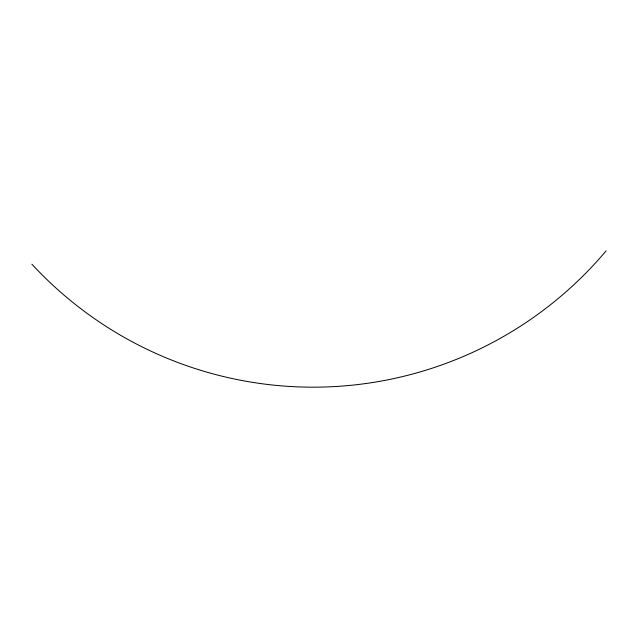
<?xml version="1.0" encoding="UTF-8"?>
<svg xmlns="http://www.w3.org/2000/svg" width="638" height="638" viewBox="0 0 638 638"><rect width="100%" height="100%" fill="white"/><g stroke="black" fill="none" stroke-linecap="round" stroke-linejoin="round"><path stroke-width="0.96" d="M606.1 250.862A383.031 383.031 0 0 1 31.9 264.204"/></g></svg>
